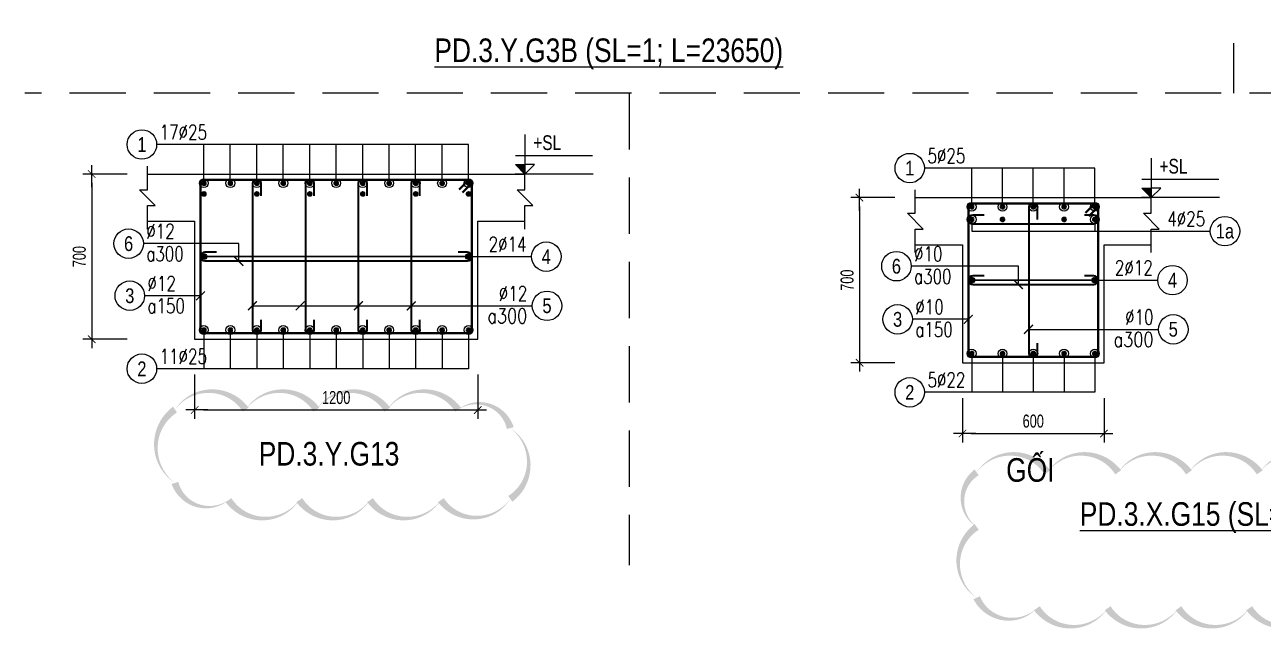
# Model space of a CAD drawing. Header units: millimetres. Extents: x 0 to 264070, y -218202 to 27271.
# Drawn here: x 225114 to 230364, y -201424 to -198859 of the extents above; entities that cross this region are included whole.
import ezdxf
from ezdxf.enums import TextEntityAlignment as Align

# ---------------------------------------------------------------- set-up
doc = ezdxf.new("R2010")
doc.units = ezdxf.units.MM
doc.header["$PDMODE"] = 3
doc.linetypes.add('HIDDEN2', pattern=[4.762499999999999, 3.175, -1.5875])
doc.layers.get('0').update_dxf_attribs({"lineweight": 20})
doc.layers.get('Defpoints').update_dxf_attribs({"color": 151, "lineweight": 9})
doc.layers.add('2020-08-14', color=6, linetype='Continuous', lineweight=20, plot=False)
doc.layers.add('2020-08-27', color=3, linetype='Continuous', lineweight=20, plot=False)
for name, color, linetype, lineweight in [('NDC_S_ANNO', 7, 'Continuous', 20), ('NDC_S_CONTINUOUS', 3, 'Continuous', 20), ('NDC_S_DIM', 1, 'Continuous', 15), ('NDC_S_HIDDEN', 8, 'HIDDEN2', 13), ('NDC_S_REBAR', 4, 'Continuous', 35), ('NDC_S_STIRRUP', 4, 'Continuous', 40), ('NDC_S_TEXT SYMBOL', 7, 'Continuous', 20), ('NDC_S_THIN LINE', 8, 'Continuous', 9), ('NDC_S_VN TEXT', 7, 'Continuous', 20)]:
    doc.layers.add(name, color=color, linetype=linetype, lineweight=lineweight)
doc.styles.add('ARIAL', font='arial.ttf', dxfattribs={"width": 0.8})
doc.styles.add('NDC_ANNO', font='', dxfattribs={"width": 0.8})
doc.styles.add('NDC_DIM', font='', dxfattribs={"width": 0.75})
doc.styles.add('NDC_EN TXT', font='romans.shx', dxfattribs={"width": 0.8})
doc.styles.get('NDC_ANNO').set_extended_font_data('Dotum')
doc.styles.get('NDC_DIM').set_extended_font_data('Dotum')
doc.dimstyles.new('NDC_dim_25', dxfattribs={"dimscale": 25, "dimtxt": 2.2, "dimasz": 1.5, "dimexe": 1.5, "dimexo": 2.5, "dimgap": 1, "dimtad": 1, "dimdec": 0, "dimzin": 0, "dimdsep": 46, "dimtxsty": 'NDC_DIM', "dimblk": 'DIMMARK', "dimcen": 0.09, "dimdle": 1.2, "dimclrd": 1, "dimclre": 1, "dimclrt": 3, "dimadec": 0, "dimazin": 0, "dimtfac": 1, "dimtdec": 0, "dimtix": 1, "dimtofl": 0, "dimtmove": 0, "dimatfit": 3, "dimfxl": 6, "dimfxlon": 1, "dimtolj": 1, "dimtzin": 0, "dimarcsym": 0})

# ---------------------------------------------------------------- blocks, each defined once
blk = doc.blocks.new('kata_block_TD')
at = {"color": 6, "linetype": 'ByBlock', "lineweight": -2, "style": 'ARIAL', "width": 0.8}
blk.add_attdef('SECTDET2', text='', height=5, dxfattribs=at).set_placement((0, 7.970649532882817), align=Align.CENTER)
at = {"color": 0, "linetype": 'ByBlock', "lineweight": -2, "style": 'ARIAL', "width": 0.8}
blk.add_attdef('SECTDET1', text='', height=5, dxfattribs=at).set_placement((0, 1.470649532882817), align=Align.CENTER)
at = {"color": 3, "lineweight": 25, "style": 'ARIAL', "width": 0.8}
blk.add_attdef('SSCALE', text='', height=2.5, dxfattribs=at).set_placement((0, -3.998868953555331), align=Align.CENTER)
blk = doc.blocks.new('kata_block_THEP')
at = {"layer": 'NDC_S_REBAR', "color": 0}
for p, q in [((-0.5, 0), (0.5, 0)), ((-0.3535533905960619, 0.353553390592424), (0.3535533905960619, -0.353553390592424)), ((0.3535533905960619, 0.353553390592424), (-0.3535533905960619, -0.353553390592424)), ((0, 0.5), (0, -0.5))]:
    blk.add_line(p, q, dxfattribs=at)
at = {"layer": 'NDC_S_REBAR', "color": 0, "const_width": 0.08333333333333334}
blk.add_lwpolyline([(-0.5, -1.818989403545856e-12, 1), (0.5000000000145519, -1.818989403545856e-12, 1), (-0.5, -1.818989403545856e-12, 1)], format="xyb", dxfattribs=at)
blk = doc.blocks.new('kata_block_CT')
at = {"layer": 'NDC_S_ANNO'}
blk.add_hatch(color=3, dxfattribs=at).paths.add_polyline_path([(0, 1.596954857557648), (-1.612010908633238, 1.596954857557648), (0, 0)])
at = {"layer": 'NDC_S_ANNO', "ltscale": 50}
h = blk.add_hatch(dxfattribs=at)
h.set_pattern_fill('ANSI31', color=256, scale=1.406250541793835, style=0)
h.set_pattern_definition([(45.00000000000001, (0, 5.456968210637569e-12), (-3.157122508925224, 3.157122508925225), [])])
h.paths.add_polyline_path([(0, 1.596954857557648), (0, 0), (1.612010908924276, 1.596954857557648)])
for p, q in [((-1.592704896858777, 3.140833880479477), (11.46947077315417, 3.140833880479477)), ((11.56125648126181, 5.456968210637569e-12), (-1.63869572513795, 5.456968210637569e-12))]:
    blk.add_line(p, q, dxfattribs=at)
for points in [[(0, 6.69495074864426), (0, 0)], [(0, 0), (-1.612010908924276, 1.596954857557648), (0, 1.596954857557648)], [(0, 0), (1.612010908924276, 1.596954857557648), (0, 1.596954857557648)]]:
    blk.add_lwpolyline(points, dxfattribs=at)
at = {"layer": 'NDC_S_ANNO', "color": 8, "ltscale": 50}
blk.add_lwpolyline([(0, 0), (-1.612010908633238, 1.596954857557648), (0, 1.596954857557648)], dxfattribs=at)
at = {"layer": 'NDC_S_TEXT SYMBOL', "color": 3, "style": 'NDC_ANNO', "width": 0.8}
blk.add_attdef('CT', (1.409564409346785, 4.068271311703938), '', height=2.5, dxfattribs=at)
blk = doc.blocks.new('DIMMARK')
at = {"layer": 'NDC_S_DIM', "color": 1}
blk.add_line((-1.5, 0), (1, 0), dxfattribs=at)
at = {"layer": 'NDC_S_DIM', "color": 2, "const_width": 0.1}
blk.add_lwpolyline([(-0.4242640687119285, -0.4242640687119285), (0.4242640687119285, 0.4242640687119285)], dxfattribs=at)
blk = doc.blocks.new('*D653')
at = {"layer": 'Defpoints', "color": 0, "transparency": 16777216}
for p in [(229089.0247091903, -200290.9016911037), (229689.0247091903, -200290.9016911037), (229689.0247091903, -200590.9016911037)]:
    blk.add_point(p, dxfattribs=at)
at = {"layer": 'NDC_S_DIM', "color": 1, "lineweight": -2, "transparency": 16777216}
for p, q in [((229089.0247091903, -200440.9016911037), (229089.0247091903, -200628.4016911037)), ((229689.0247091903, -200440.9016911037), (229689.0247091903, -200628.4016911037)), ((229126.5247091903, -200590.9016911037), (229651.5247091903, -200590.9016911037))]:
    blk.add_line(p, q, dxfattribs=at)
at = {"layer": 'NDC_S_DIM', "color": 1, "lineweight": -2, "transparency": 16777216, "xscale": 37.5, "yscale": 37.5, "zscale": 37.5, "rotation": 180}
blk.add_blockref('DIMMARK', (229089.0247091903, -200590.9016911037), dxfattribs=at)
at = {"layer": 'NDC_S_DIM', "color": 1, "lineweight": -2, "transparency": 16777216, "xscale": 37.5, "yscale": 37.5, "zscale": 37.5}
blk.add_blockref('DIMMARK', (229689.0247091903, -200590.9016911037), dxfattribs=at)
at = {"layer": 'NDC_S_DIM', "color": 3, "transparency": 16777216, "insert": (229389.0247091903, -200538.4016911037), "char_height": 55.00000000000001, "attachment_point": 5, "style": 'NDC_DIM'}
blk.add_mtext('\\A1;600', dxfattribs=at)
blk = doc.blocks.new('*D654')
at = {"layer": 'Defpoints', "color": 0, "transparency": 16777216}
for p in [(229158.6978337346, -199590.9016911037), (228652.6978337346, -200290.9016911037), (229158.6978337346, -200290.9016911037)]:
    blk.add_point(p, dxfattribs=at)
at = {"layer": 'NDC_S_DIM', "color": 1, "lineweight": -2, "transparency": 16777216}
for p, q in [((228802.6978337346, -199590.9016911037), (228615.1978337346, -199590.9016911037)), ((228652.6978337346, -199628.4016911037), (228652.6978337346, -200253.4016911037)), ((228802.6978337346, -200290.9016911037), (228615.1978337346, -200290.9016911037))]:
    blk.add_line(p, q, dxfattribs=at)
at = {"layer": 'NDC_S_DIM', "color": 1, "lineweight": -2, "transparency": 16777216, "xscale": 37.5, "yscale": 37.5, "zscale": 37.5}
for p, rotation in [((228652.6978337346, -199590.9016911037), 90), ((228652.6978337346, -200290.9016911037), 270)]:
    blk.add_blockref('DIMMARK', p, dxfattribs=dict(at, rotation=rotation))
at = {"layer": 'NDC_S_DIM', "color": 3, "transparency": 16777216, "insert": (228600.1978337347, -199940.9016911036), "char_height": 55.00000000000001, "attachment_point": 5, "rotation": 90, "style": 'NDC_DIM'}
blk.add_mtext('\\A1;700', dxfattribs=at)
blk = doc.blocks.new('*U240')
blk.add_circle((-2.5, 0), 2.5)
at = {"layer": 'NDC_S_VN TEXT', "color": 3, "style": 'NDC_EN TXT', "width": 0.75}
blk.add_attdef('DK1', (0.5, 0.8455043070534884), '', height=2.5, dxfattribs=at)
at = {"layer": 'NDC_S_VN TEXT', "color": 7, "style": 'ARIAL', "width": 0.8}
blk.add_attdef('SH2', text='', height=2.5, dxfattribs=at).set_placement((-2.5, 0), align=Align.MIDDLE)
blk = doc.blocks.new('*U241')
blk.add_circle((-2.5, 0), 2.5)
at = {"layer": 'NDC_S_VN TEXT', "color": 3, "style": 'NDC_EN TXT', "width": 0.75}
for tag, p in [('DK1', (0.5, 0.8455043070534884)), ('KC1', (0.5, -2.972544307831413))]:
    blk.add_attdef(tag, p, '', height=2.5, dxfattribs=at)
at = {"layer": 'NDC_S_VN TEXT', "color": 7, "style": 'ARIAL', "width": 0.8}
blk.add_attdef('SH2', text='', height=2.5, dxfattribs=at).set_placement((-2.5, 0), align=Align.MIDDLE)
blk = doc.blocks.new('*U239')
blk.add_circle((2.5, 0), 2.5)
at = {"layer": 'NDC_S_VN TEXT', "color": 3, "style": 'NDC_EN TXT', "width": 0.75}
blk.add_attdef('DK2', text='', height=2.5, dxfattribs=at).set_placement((-0.85, 0.8455043070534884), align=Align.RIGHT)
at = {"layer": 'NDC_S_VN TEXT', "color": 7, "style": 'ARIAL', "width": 0.8}
blk.add_attdef('SH3', text='', height=2.5, dxfattribs=at).set_placement((2.5, 0), align=Align.MIDDLE)
blk = doc.blocks.new('*U321')
blk.add_circle((2.5, 0), 2.5)
at = {"layer": 'NDC_S_VN TEXT', "color": 3, "style": 'NDC_EN TXT'}
for tag, width, p in [('DK2', 0.75, (-0.85, 0.8455043070534884)), ('KC2', 0.8, (-0.85, -2.972544307831413))]:
    blk.add_attdef(tag, text='', height=2.5, dxfattribs=dict(at, width=width)).set_placement(p, align=Align.RIGHT)
at = {"layer": 'NDC_S_VN TEXT', "color": 7, "style": 'ARIAL', "width": 0.8}
blk.add_attdef('SH3', text='', height=2.5, dxfattribs=at).set_placement((2.5, 0), align=Align.MIDDLE)
blk = doc.blocks.new('*D946')
at = {"layer": 'Defpoints', "color": 0, "transparency": 16777216}
for p in [(225834.4466742026, -200191.0390215098), (227034.4466742026, -200191.0390215098), (227034.4466742026, -200491.0390215098)]:
    blk.add_point(p, dxfattribs=at)
at = {"layer": 'NDC_S_DIM', "color": 1, "lineweight": -2, "transparency": 16777216}
for p, q in [((225834.4466742026, -200341.0390215098), (225834.4466742026, -200528.5390215098)), ((227034.4466742026, -200341.0390215098), (227034.4466742026, -200528.5390215098)), ((225871.9466742026, -200491.0390215098), (226996.9466742026, -200491.0390215098))]:
    blk.add_line(p, q, dxfattribs=at)
at = {"layer": 'NDC_S_DIM', "color": 1, "lineweight": -2, "transparency": 16777216, "xscale": 37.5, "yscale": 37.5, "zscale": 37.5, "rotation": 180}
blk.add_blockref('DIMMARK', (225834.4466742026, -200491.0390215098), dxfattribs=at)
at = {"layer": 'NDC_S_DIM', "color": 1, "lineweight": -2, "transparency": 16777216, "xscale": 37.5, "yscale": 37.5, "zscale": 37.5}
blk.add_blockref('DIMMARK', (227034.4466742026, -200491.0390215098), dxfattribs=at)
at = {"layer": 'NDC_S_DIM', "color": 3, "transparency": 16777216, "insert": (226434.4466742026, -200438.5390215098), "char_height": 55.00000000000001, "attachment_point": 5, "style": 'NDC_DIM'}
blk.add_mtext('\\A1;1200', dxfattribs=at)
blk = doc.blocks.new('*D947')
at = {"layer": 'Defpoints', "color": 0, "transparency": 16777216}
for p in [(225904.1197987469, -199491.0390215098), (225398.1197987469, -200191.0390215098), (225904.1197987469, -200191.0390215098)]:
    blk.add_point(p, dxfattribs=at)
at = {"layer": 'NDC_S_DIM', "color": 1, "lineweight": -2, "transparency": 16777216}
for p, q in [((225548.1197987469, -199491.0390215098), (225360.6197987469, -199491.0390215098)), ((225398.1197987469, -199528.5390215098), (225398.1197987469, -200153.5390215098)), ((225548.1197987469, -200191.0390215098), (225360.6197987469, -200191.0390215098))]:
    blk.add_line(p, q, dxfattribs=at)
at = {"layer": 'NDC_S_DIM', "color": 1, "lineweight": -2, "transparency": 16777216, "xscale": 37.5, "yscale": 37.5, "zscale": 37.5}
for p, rotation in [((225398.1197987469, -199491.0390215098), 90), ((225398.1197987469, -200191.0390215098), 270)]:
    blk.add_blockref('DIMMARK', p, dxfattribs=dict(at, rotation=rotation))
at = {"layer": 'NDC_S_DIM', "color": 3, "transparency": 16777216, "insert": (225345.6197987469, -199841.0390215098), "char_height": 55.00000000000001, "attachment_point": 5, "rotation": 90, "style": 'NDC_DIM'}
blk.add_mtext('\\A1;700', dxfattribs=at)

msp = doc.modelspace()

# ---------------------------------------------------------------- linework, layer by layer
at = {"layer": '2020-08-14'}
msp.add_lwpolyline([(225750.9714722432, -200489.1706652241, 0, 30, -0.52056705), (226050.9714722432, -200489.1706652241, 0, 30, -0.52056705), (226350.9714722432, -200489.1706652241, 0, 30, -0.52056705), (226650.9714722432, -200489.1706652241, 0, 30, -0.52056705), (226950.9714722432, -200489.1706652241, 0, 30, -0.52056705), (227172.490957762, -200567.6511797053, 0, 30, -0.52056705), (227172.490957762, -200867.6511797053, 0, 30, -0.52056705), (226877.9026501436, -200873.0628720869, 0, 30, -0.52056705), (226577.9026501436, -200873.0628720869, 0, 30, -0.52056705), (226277.9026501436, -200873.0628720869, 0, 30, -0.52056705), (225977.9026501436, -200873.0628720869, 0, 30, -0.52056705), (225750.9714722432, -200799.9940499873, 0, 30, -0.52056705)], format="xyseb", close=True, dxfattribs=at)
at = {"layer": '2020-08-27'}
msp.add_lwpolyline([(229149.0702247508, -200755.2070561628, 0, 30, -0.52056705), (229449.0702247508, -200755.2070561628, 0, 30, -0.52056705), (229749.0702247508, -200755.2070561628, 0, 30, -0.52056705), (230049.0702247508, -200755.2070561628, 0, 30, -0.52056705), (230349.0702247508, -200755.2070561628, 0, 30, -0.52056705), (230649.0702247508, -200755.2070561628, 0, 30, -0.52056705), (230949.0702247508, -200755.2070561628, 0, 30, -0.52056705), (231238.7320699422, -200765.5452109714, 0, 30, -0.52056705), (231238.7320699422, -201065.5452109714, 0, 30, -0.52056705), (231204.3744085472, -201331.1875495765, 0, 30, -0.52056705), (230904.3744085472, -201331.1875495765, 0, 30, -0.52056705), (230604.3744085472, -201331.1875495765, 0, 30, -0.52056705), (230304.3744085472, -201331.1875495765, 0, 30, -0.52056705), (230004.3744085472, -201331.1875495765, 0, 30, -0.52056705), (229704.3744085472, -201331.1875495765, 0, 30, -0.52056705), (229404.3744085472, -201331.1875495765, 0, 30, -0.52056705), (229149.0702247508, -201286.4917333729, 0, 30, -0.52056705), (229149.0702247508, -200986.4917333729, 0, 30, -0.52056705)], format="xyseb", close=True, dxfattribs=at)
at = {"layer": 'NDC_S_CONTINUOUS'}
for points in [[(225634.4466742026, -199491.0390215098), (225834.4466742026, -199491.0390215098), (225834.4466742026, -199491.0390215098), (227034.4466742026, -199491.0390215098), (227034.4466742026, -199491.0390215098), (227234.4466742026, -199491.0390215098)], [(228889.0247091903, -199590.9016911037), (229089.0247091903, -199590.9016911037), (229089.0247091903, -199590.9016911037), (229689.0247091903, -199590.9016911037), (229689.0247091903, -199590.9016911037), (229889.0247091903, -199590.9016911037)], [(225634.4466742026, -199691.0390215098), (225834.4466742026, -199691.0390215098), (225834.4466742026, -200191.0390215098), (227034.4466742026, -200191.0390215098), (227034.4466742026, -199691.0390215098), (227234.4466742026, -199691.0390215098)], [(228889.0247091903, -199790.9016911037), (229089.0247091903, -199790.9016911037), (229089.0247091903, -200290.9016911037), (229689.0247091903, -200290.9016911037), (229689.0247091903, -199790.9016911037), (229889.0247091903, -199790.9016911037)]]:
    msp.add_lwpolyline(points, dxfattribs=at)
at = {"layer": 'NDC_S_DIM'}
for centre in [(229128.0247091903, -199683.4016911037), (229650.0247091903, -199683.4016911037)]:
    msp.add_circle(centre, 18.82654195789014, dxfattribs=at)
at = {"layer": 'NDC_S_HIDDEN', "ltscale": 75}
for p, q in [((230237.4073617181, -187149.0592886469), (230237.4073617181, -199149.0592886331)), ((243044.9620485608, -199149.0592886331), (225114.3854869809, -199149.0592886331)), ((227675.8964243495, -199149.0592886331), (227675.8964243495, -201149.0592886309))]:
    msp.add_line(p, q, dxfattribs=at)
at = {"layer": 'NDC_S_REBAR'}
for points in [[(226116.2786742025, -199583.3837114432), (226116.2786742025, -199534.4705416333, 0.9999999999999999), (226079.4146742025, -199534.4705416333), (226079.4146742025, -200147.6070215098, 0.9999999999999999), (226116.2786742025, -200147.6070215098), (226116.2786742025, -200108.350130501, -0.414213562)], [(226340.6786742025, -199583.3837114432), (226340.6786742025, -199534.4705416333, 0.9999999999999999), (226303.8146742025, -199534.4705416333), (226303.8146742025, -200147.6070215098, 0.9999999999999999), (226340.6786742025, -200147.6070215098), (226340.6786742025, -200108.350130501, -0.414213562)], [(226565.0786742025, -199583.3837114432), (226565.0786742025, -199534.4705416333, 0.9999999999999999), (226528.2146742025, -199534.4705416333), (226528.2146742025, -200147.6070215098, 0.9999999999999999), (226565.0786742025, -200147.6070215098), (226565.0786742025, -200108.350130501, -0.414213562)], [(226789.4786742025, -199583.3837114432), (226789.4786742025, -199534.4705416333, 0.9999999999999999), (226752.6146742024, -199534.4705416333), (226752.6146742024, -200147.6070215098, 0.9999999999999999), (226789.4786742025, -200147.6070215098), (226789.4786742025, -200108.350130501, -0.414213562)], [(229407.3947512844, -199683.246381037), (229407.3947512844, -199634.3332112271, 0.9999999999999999), (229370.5307512844, -199634.3332112271), (229370.5307512844, -200247.4696911036, 0.9999999999999999), (229407.3947512844, -200247.4696911036), (229407.3947512844, -200208.2128000948, -0.414213562)], [(229181.3698790002, -199664.9696911037), (229132.4567091903, -199664.9696911037, 0.9999999999999999), (229132.4567091903, -199701.8336911037), (229645.5927091902, -199701.8336911037, 0.9999999999999999), (229645.5927091902, -199664.9696911037), (229606.3358181814, -199664.9696911037, -0.414213562)], [(225926.7918440124, -199822.6070215098), (225877.8786742026, -199822.6070215098, 0.9999999999999999), (225877.8786742026, -199859.4710215099), (226991.0146742025, -199859.4710215099, 0.9999999999999999), (226991.0146742025, -199822.6070215098), (226951.7577831937, -199822.6070215098, -0.414213562)], [(229181.3698790002, -199922.4696911037), (229132.4567091903, -199922.4696911037, 0.9999999999999999), (229132.4567091903, -199959.3336911037), (229645.5927091902, -199959.3336911037, 0.9999999999999999), (229645.5927091902, -199922.4696911037), (229606.3358181814, -199922.4696911037, -0.414213562)]]:
    msp.add_lwpolyline(points, format="xyb", dxfattribs=at)
at = {"layer": 'NDC_S_STIRRUP'}
for points in [[(226955.4466742026, -199556.0390215098), (226995.4466742026, -199516.0390215098, -0.414213562), (227009.4466742026, -199530.0390215098), (227009.4466742026, -200152.0390215098, -0.414213562), (226995.4466742026, -200166.0390215098), (225873.4466742026, -200166.0390215098, -0.414213562), (225859.4466742026, -200152.0390215098), (225859.4466742026, -199530.0390215098, -0.414213562), (225873.4466742026, -199516.0390215098), (226995.4466742026, -199516.0390215098, -0.414213562), (227009.4466742026, -199530.0390215098), (226969.4466742026, -199570.0390215098)], [(229610.0247091903, -199655.9016911037), (229650.0247091903, -199615.9016911037, -0.414213562), (229664.0247091903, -199629.9016911037), (229664.0247091903, -200251.9016911037, -0.414213562), (229650.0247091903, -200265.9016911037), (229128.0247091903, -200265.9016911037, -0.414213562), (229114.0247091903, -200251.9016911037), (229114.0247091903, -199629.9016911037, -0.414213562), (229128.0247091903, -199615.9016911037), (229650.0247091903, -199615.9016911037, -0.414213562), (229664.0247091903, -199629.9016911037), (229624.0247091903, -199669.9016911037)]]:
    msp.add_lwpolyline(points, format="xyb", dxfattribs=at)
at = {"layer": 'NDC_S_THIN LINE'}
for points in [[(225634.4466742026, -199724.3723548432), (225634.4466742026, -199624.3723548432), (225667.7800075359, -199624.3723548432), (225601.1133408692, -199557.7056881765), (225634.4466742026, -199557.7056881765), (225634.4466742026, -199457.7056881765)], [(227234.4466742026, -199724.3723548432), (227234.4466742026, -199624.3723548432), (227267.7800075359, -199624.3723548432), (227201.1133408692, -199557.7056881765), (227234.4466742026, -199557.7056881765), (227234.4466742026, -199457.7056881765)], [(228889.0247091903, -199824.235024437), (228889.0247091903, -199724.235024437), (228922.3580425236, -199724.235024437), (228855.691375857, -199657.5683577703), (228889.0247091903, -199657.5683577703), (228889.0247091903, -199557.5683577703)], [(229889.0247091903, -199824.235024437), (229889.0247091903, -199724.235024437), (229922.3580425236, -199724.235024437), (229855.691375857, -199657.5683577703), (229889.0247091903, -199657.5683577703), (229889.0247091903, -199557.5683577703)]]:
    msp.add_lwpolyline(points, dxfattribs=at)

# ---------------------------------------------------------------- block references
at = {"layer": 'NDC_S_REBAR', "xscale": 22, "yscale": 22, "zscale": 22}
for p in [(225873.4466742026, -199530.0390215098), (225985.6466742025, -199530.0390215098), (226097.8466742025, -199530.0390215098), (226210.0466742025, -199530.0390215098), (226322.2466742025, -199530.0390215098), (226434.4466742025, -199530.0390215098), (226546.6466742025, -199530.0390215098), (226658.8466742025, -199530.0390215098), (226771.0466742024, -199530.0390215098), (226883.2466742024, -199530.0390215098), (226995.4466742026, -199530.0390215098), (225873.4466742026, -199575.5210830557), (226097.8466742025, -199575.5210830557), (226322.2466742025, -199575.5210830557), (226546.6466742025, -199575.5210830557), (226771.0466742024, -199575.5210830557), (226995.4466742026, -199575.5210830557), (229258.5247091903, -199629.9016911037), (229389.0247091903, -199629.9016911037), (229519.5247091903, -199629.9016911037), (229650.0247091903, -199629.9016911037), (229258.5247091903, -199683.4016911035), (229519.5247091903, -199683.4016911035), (229650.0247091903, -199683.4016911037), (225873.4466742026, -199841.0390215098), (226995.4466742026, -199841.0390215098), (229650.0247091903, -199940.9016911037), (225873.4466742026, -200152.0390215098), (225985.6466742025, -200152.0390215098), (226097.8466742025, -200152.0390215098), (226210.0466742025, -200152.0390215098), (226322.2466742025, -200152.0390215098), (226434.4466742025, -200152.0390215098), (226546.6466742025, -200152.0390215098), (226658.8466742025, -200152.0390215098), (226771.0466742024, -200152.0390215098), (226883.2466742024, -200152.0390215098), (226995.4466742026, -200152.0390215098), (229258.5247091903, -200251.9016911037), (229389.0247091903, -200251.9016911037), (229519.5247091903, -200251.9016911037), (229650.0247091903, -200251.9016911037)]:
    msp.add_blockref('kata_block_THEP', p, dxfattribs=at)
at = {"layer": 'NDC_S_REBAR', "color": 3, "xscale": 22, "yscale": 22, "zscale": 22}
for p in [(229128.0247091903, -199629.9016911037), (229128.0247091903, -199683.4016911037), (229128.0247091903, -199940.9016911037), (229128.0247091903, -200251.9016911037)]:
    msp.add_blockref('kata_block_THEP', p, dxfattribs=at)
at = {"layer": 'NDC_S_THIN LINE', "xscale": 25, "yscale": 25, "zscale": 25}
for name, p, values in [('*U240', (225673.4466742026, -199366.0390215098), {'SH2': '1', 'DK1': '17%%c25'}), ('*U240', (228928.0247091903, -199465.9016911037), {'SH2': '1', 'DK1': '5%%c25'}), ('*U239', (230139.0247091903, -199733.4016911037), {'SH3': '1a', 'DK2': '4%%c25'}), ('*U241', (225616.9466742026, -199786.0390215098), {'SH2': '6', 'DK1': '%%c12', 'KC1': 'a300'}), ('*U239', (227262.3369180001, -199841.0390215098), {'SH3': '4', 'DK2': '2%%c14'}), ('*U241', (228871.5247091903, -199881.7786144004), {'SH2': '6', 'DK1': '%%c10', 'KC1': 'a300'}), ('*U239', (229916.9149529878, -199940.9016911037), {'SH3': '4', 'DK2': '2%%c12'}), ('*U241', (225621.9466742026, -200006.8596921194), {'SH2': '3', 'DK1': '%%c12', 'KC1': 'a150'}), ('*U321', (227265.5028730668, -200049.5061496892), {'SH3': '5', 'DK2': '%%c12', 'KC2': 'a300'}), ('*U241', (228876.5247091903, -200106.7223617132), {'SH2': '3', 'DK1': '%%c10', 'KC1': 'a150'}), ('*U321', (229920.0809080545, -200149.368819283), {'SH3': '5', 'DK2': '%%c10', 'KC2': 'a300'}), ('*U240', (225673.4466742026, -200316.0390215098), {'SH2': '2', 'DK1': '11%%c25'}), ('*U240', (228928.0247091903, -200415.9016911037), {'SH2': '2', 'DK1': '5%%c22'})]:
    msp.add_blockref(name, p, dxfattribs=at).add_auto_attribs(values)
at = {"layer": 'NDC_S_VN TEXT'}
ref = msp.add_blockref('kata_block_TD', (227589.653470759, -199046.0815522732), dxfattribs=dict(at, xscale=20, yscale=20, zscale=20))
ref.add_attrib('SECTDET1', '%%uPD.3.Y.G3B (SL=1; L=23650)', dxfattribs={"layer": '0', "color": 0, "linetype": 'ByBlock', "lineweight": -2, "height": 100, "style": 'ARIAL', "width": 0.8}).set_placement((227589.653470759, -199016.6685616155), align=Align.CENTER)
at = {"layer": 'NDC_S_VN TEXT', "xscale": 25, "yscale": 25, "zscale": 25}
for p in [(227234.4466742026, -199491.0390215098), (229889.0247091903, -199590.9016911037)]:
    msp.add_blockref('kata_block_CT', p, dxfattribs=at).add_auto_attribs({'CT': '+SL'})
at = {"layer": 'NDC_S_VN TEXT'}
ref = msp.add_blockref('kata_block_TD', (226404.1663790285, -200755.9446684468), dxfattribs=dict(at, xscale=20, yscale=20, zscale=20))
ref.add_attrib('SECTDET1', 'PD.3.Y.G13', dxfattribs={"layer": '0', "color": 0, "linetype": 'ByBlock', "lineweight": -2, "height": 100, "style": 'ARIAL', "width": 0.8}).set_placement((226404.1663790285, -200726.5316777892), align=Align.CENTER)
ref = msp.add_blockref('kata_block_TD', (229376.7598960232, -200824.5393465954), dxfattribs=dict(at, xscale=20, yscale=20, zscale=20))
ref.add_attrib('SECTDET1', 'GỐI', dxfattribs={"layer": '0', "color": 0, "linetype": 'ByBlock', "lineweight": -2, "height": 100, "style": 'ARIAL', "width": 0.8}).set_placement((229376.7598960232, -200795.1263559378), align=Align.CENTER)
ref = msp.add_blockref('kata_block_TD', (230319.3403201024, -201011.2388631864), dxfattribs=dict(at, xscale=20, yscale=20, zscale=20))
ref.add_attrib('SECTDET1', '%%uPD.3.X.G15 (SL=1; L=11150)', dxfattribs={"layer": '0', "color": 0, "linetype": 'ByBlock', "lineweight": -2, "height": 100, "style": 'ARIAL', "width": 0.8}).set_placement((230319.3403201024, -200981.8258725288), align=Align.CENTER)

# ---------------------------------------------------------------- dimensions: what is measured, and where the dimension line sits
at = {"layer": 'NDC_S_DIM'}
for base, p1, p2, picture, middle in [((225398.1197987469, -200191.0390215098), (225904.1197987469, -199491.0390215098), (225904.1197987469, -200191.0390215098), '*D947', (225345.6197987469, -199841.0390215098)), ((228652.6978337346, -200290.9016911037), (229158.6978337346, -199590.9016911037), (229158.6978337346, -200290.9016911037), '*D654', (228600.1978337347, -199940.9016911036))]:
    dim = msp.add_linear_dim(base=base, p1=p1, p2=p2, angle=270, dimstyle='NDC_dim_25', dxfattribs=at)
    dim.commit()
    dim.dimension.update_dxf_attribs({"geometry": picture, "text_midpoint": middle})
for base, p1, p2, picture, middle in [((227034.4466742026, -200491.0390215098), (225834.4466742026, -200191.0390215098), (227034.4466742026, -200191.0390215098), '*D946', (226434.4466742026, -200438.5390215098)), ((229689.0247091903, -200590.9016911037), (229089.0247091903, -200290.9016911037), (229689.0247091903, -200290.9016911037), '*D653', (229389.0247091903, -200538.4016911037))]:
    dim = msp.add_linear_dim(base=base, p1=p1, p2=p2, dimstyle='NDC_dim_25', dxfattribs=at)
    dim.commit()
    dim.dimension.update_dxf_attribs({"geometry": picture, "text_midpoint": middle})

# ---------------------------------------------------------------- leaders
at = {"layer": 'NDC_S_THIN LINE'}
for points, override in [([(225873.4466742026, -199530.0390215098), (225873.4466742026, -199366.0390215098), (225673.4466742026, -199366.0390215098)], {"dimldrblk": 'DotBlank'}), ([(226995.4466742026, -199530.0390215098), (226995.4466742026, -199366.0390215098), (225673.4466742026, -199366.0390215098)], {"dimldrblk": 'DotBlank'}), ([(225985.6466742025, -199530.0390215098), (225985.6466742025, -199366.0390215098), (225785.6466742025, -199366.0390215098)], {"dimldrblk": 'DotBlank'}), ([(226097.8466742025, -199530.0390215098), (226097.8466742025, -199366.0390215098), (225897.8466742025, -199366.0390215098)], {"dimldrblk": 'DotBlank'}), ([(226210.0466742025, -199530.0390215098), (226210.0466742025, -199366.0390215098), (226010.0466742025, -199366.0390215098)], {"dimldrblk": 'DotBlank'}), ([(226322.2466742025, -199530.0390215098), (226322.2466742025, -199366.0390215098), (226122.2466742025, -199366.0390215098)], {"dimldrblk": 'DotBlank'}), ([(226434.4466742025, -199530.0390215098), (226434.4466742025, -199366.0390215098), (226234.4466742025, -199366.0390215098)], {"dimldrblk": 'DotBlank'}), ([(226546.6466742025, -199530.0390215098), (226546.6466742025, -199366.0390215098), (226346.6466742025, -199366.0390215098)], {"dimldrblk": 'DotBlank'}), ([(226658.8466742025, -199530.0390215098), (226658.8466742025, -199366.0390215098), (226458.8466742025, -199366.0390215098)], {"dimldrblk": 'DotBlank'}), ([(226771.0466742024, -199530.0390215098), (226771.0466742024, -199366.0390215098), (226571.0466742024, -199366.0390215098)], {"dimldrblk": 'DotBlank'}), ([(226883.2466742024, -199530.0390215098), (226883.2466742024, -199366.0390215098), (226683.2466742024, -199366.0390215098)], {"dimldrblk": 'DotBlank'}), ([(229128.0247091903, -199629.9016911037), (229128.0247091903, -199465.9016911037), (228928.0247091903, -199465.9016911037)], {"dimldrblk": 'DotBlank'}), ([(229258.5247091903, -199629.9016911037), (229258.5247091903, -199465.9016911037), (228928.0247091903, -199465.9016911037)], {"dimldrblk": 'DotBlank'}), ([(229389.0247091903, -199629.9016911037), (229389.0247091903, -199465.9016911037), (228928.0247091903, -199465.9016911037)], {"dimldrblk": 'DotBlank'}), ([(229519.5247091903, -199629.9016911037), (229519.5247091903, -199465.9016911037), (228928.0247091903, -199465.9016911037)], {"dimldrblk": 'DotBlank'}), ([(229650.0247091903, -199629.9016911037), (229650.0247091903, -199465.9016911037), (228928.0247091903, -199465.9016911037)], {"dimldrblk": 'DotBlank'}), ([(229128.0247091903, -199683.4016911037), (229128.0247091903, -199733.4016911037), (230139.0247091903, -199733.4016911037)], {"dimldrblk": 'DotBlank'}), ([(229650.0247091903, -199683.4016911037), (229650.0247091903, -199733.4016911037), (230139.0247091903, -199733.4016911037)], {"dimldrblk": 'DotBlank'}), ([(226021.7800075359, -199861.0390215098), (226021.7800075359, -199786.0390215098), (225616.9466742026, -199786.0390215098)], {"dimldrblk": 'ArchTick'}), ([(225873.4466742026, -199841.0390215098), (227001.4466742026, -199841.0390215098)], {"dimasz": 1, "dimldrblk": 'DotBlank'}), ([(226995.4466742026, -199841.0390215098), (225873.4466742026, -199841.0390215098)], {"dimasz": 1, "dimldrblk": 'DotBlank'}), ([(226995.4466742026, -199841.0390215098), (227262.3369180001, -199841.0390215098)], {"dimldrblk": 'DotSmall'}), ([(229326.0929956581, -199959.3336911037), (229326.0929956581, -199881.7786144004), (228871.5247091903, -199881.7786144004)], {"dimldrblk": 'ArchTick'}), ([(229128.0247091903, -199940.9016911037), (229656.0247091903, -199940.9016911037)], {"dimasz": 1, "dimldrblk": 'DotBlank'}), ([(229650.0247091903, -199940.9016911037), (229128.0247091903, -199940.9016911037)], {"dimasz": 1, "dimldrblk": 'DotBlank'}), ([(229650.0247091903, -199940.9016911037), (229916.9149529878, -199940.9016911037)], {"dimldrblk": 'DotSmall'}), ([(225859.4466742026, -200006.8596921194), (225621.9466742026, -200006.8596921194)], {"dimldrblk": 'ArchTick'}), ([(226079.4146742025, -200049.5061496892), (227265.5028730668, -200049.5061496892)], {"dimldrblk": 'ArchTick'}), ([(226281.5764608857, -200049.5061496892), (226794.4646597501, -200049.5061496892)], {"dimldrblk": 'ArchTick'}), ([(226528.2146742025, -200049.5061496892), (227041.1028730668, -200049.5061496892)], {"dimldrblk": 'ArchTick'}), ([(226752.6146742024, -200049.5061496892), (227265.5028730668, -200049.5061496892)], {"dimldrblk": 'ArchTick'}), ([(229114.0247091903, -200106.7223617132), (228876.5247091903, -200106.7223617132)], {"dimldrblk": 'ArchTick'}), ([(225873.4466742026, -200152.0390215098), (225873.4466742026, -200316.0390215098), (225673.4466742026, -200316.0390215098)], {"dimldrblk": 'DotBlank'}), ([(226995.4466742026, -200152.0390215098), (226995.4466742026, -200316.0390215098), (225673.4466742026, -200316.0390215098)], {"dimldrblk": 'DotBlank'}), ([(225985.6466742025, -200152.0390215098), (225985.6466742025, -200316.0390215098), (225785.6466742025, -200316.0390215098)], {"dimldrblk": 'DotBlank'}), ([(226097.8466742025, -200152.0390215098), (226097.8466742025, -200316.0390215098), (225897.8466742025, -200316.0390215098)], {"dimldrblk": 'DotBlank'}), ([(226210.0466742025, -200152.0390215098), (226210.0466742025, -200316.0390215098), (226010.0466742025, -200316.0390215098)], {"dimldrblk": 'DotBlank'}), ([(226322.2466742025, -200152.0390215098), (226322.2466742025, -200316.0390215098), (226122.2466742025, -200316.0390215098)], {"dimldrblk": 'DotBlank'}), ([(226434.4466742025, -200152.0390215098), (226434.4466742025, -200316.0390215098), (226234.4466742025, -200316.0390215098)], {"dimldrblk": 'DotBlank'}), ([(226546.6466742025, -200152.0390215098), (226546.6466742025, -200316.0390215098), (226346.6466742025, -200316.0390215098)], {"dimldrblk": 'DotBlank'}), ([(226658.8466742025, -200152.0390215098), (226658.8466742025, -200316.0390215098), (226458.8466742025, -200316.0390215098)], {"dimldrblk": 'DotBlank'}), ([(226771.0466742024, -200152.0390215098), (226771.0466742024, -200316.0390215098), (226571.0466742024, -200316.0390215098)], {"dimldrblk": 'DotBlank'}), ([(226883.2466742024, -200152.0390215098), (226883.2466742024, -200316.0390215098), (226683.2466742024, -200316.0390215098)], {"dimldrblk": 'DotBlank'}), ([(229369.0247091904, -200149.368819283), (229920.0809080545, -200149.368819283)], {"dimldrblk": 'ArchTick'}), ([(229128.0247091903, -200251.9016911037), (229128.0247091903, -200415.9016911037), (228928.0247091903, -200415.9016911037)], {"dimldrblk": 'DotBlank'}), ([(229258.5247091903, -200251.9016911037), (229258.5247091903, -200415.9016911037), (228928.0247091903, -200415.9016911037)], {"dimldrblk": 'DotBlank'}), ([(229389.0247091903, -200251.9016911037), (229389.0247091903, -200415.9016911037), (228928.0247091903, -200415.9016911037)], {"dimldrblk": 'DotBlank'}), ([(229519.5247091903, -200251.9016911037), (229519.5247091903, -200415.9016911037), (228928.0247091903, -200415.9016911037)], {"dimldrblk": 'DotBlank'}), ([(229650.0247091903, -200251.9016911037), (229650.0247091903, -200415.9016911037), (228928.0247091903, -200415.9016911037)], {"dimldrblk": 'DotBlank'})]:
    msp.add_leader(points, dimstyle='NDC_dim_25', override=override, dxfattribs=at)

doc.saveas('drawing.dxf')
